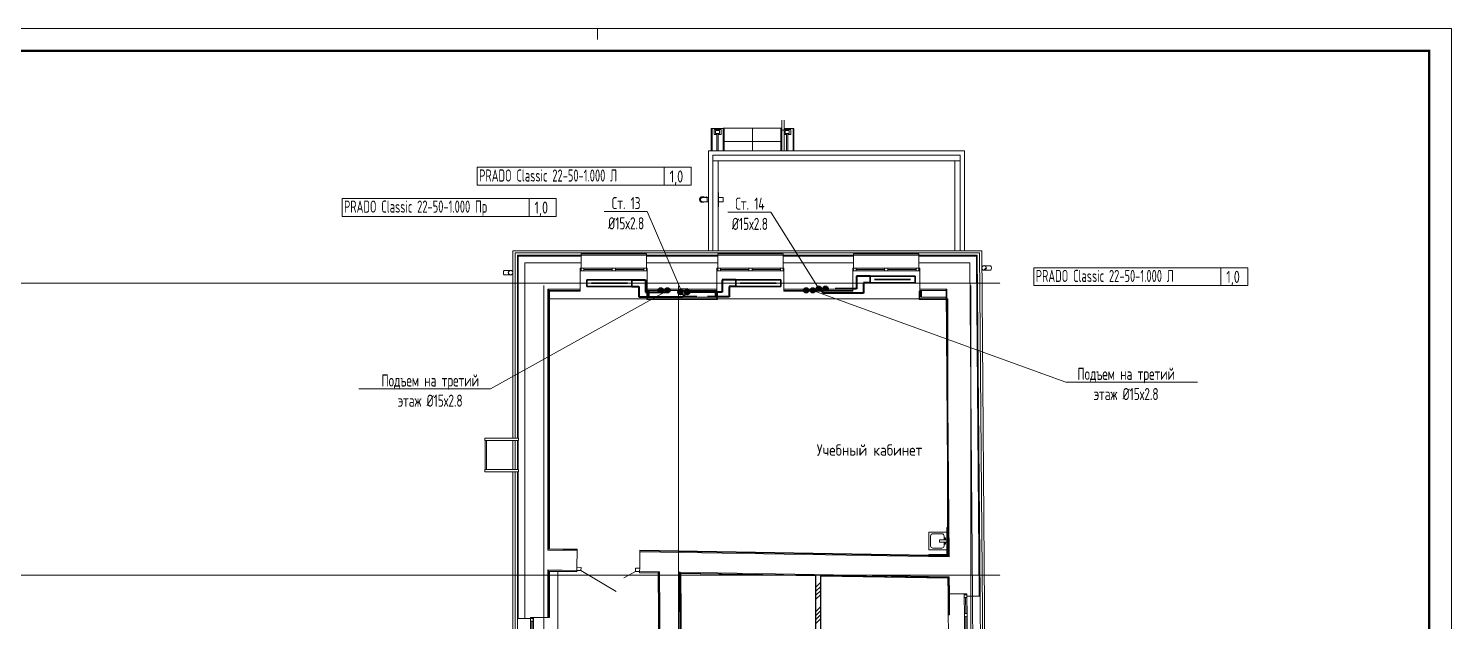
# Model space of a CAD drawing. Header units: millimetres. Extents: x -3929 to 624051, y 52832 to 514950.
# Drawn here: x 208203 to 239859, y 274379 to 287586 of the extents above; entities that cross this region are included whole.
import ezdxf
from ezdxf import colors
from ezdxf.entities.mleader import LeaderData, LeaderLine
from ezdxf.enums import TextEntityAlignment as Align
from ezdxf.math import Vec2, Vec3

# ---------------------------------------------------------------- set-up
doc = ezdxf.new("R2010")
doc.units = ezdxf.units.MM
for name, pattern in [('ADSK_Линия сетки', [25, 20, -2.5, 0, -2.5]), ('ADSK_Штриховая_ш2 п1', [3, 2, -1]), ('Hidden', [7.14375, 4.7625, -2.38125])]:
    doc.linetypes.add(name, pattern=pattern)
for name, color, linetype in [('9_Форматы', 7, 'Continuous'), ('ПРИБОРЫ', 3, 'Continuous'), ('статистика приборов', 252, 'Continuous'), ('стояки', 7, 'Continuous')]:
    doc.layers.add(name, color=color, linetype=linetype)
for name, color, linetype, lineweight in [('_ Окна', 7, 'Continuous', 9), ('Двери', 7, 'Continuous', 9), ('Каркас', 7, 'Continuous', 18), ('Лестницы', 7, 'Continuous', 9), ('Марки помещений', 7, 'Continuous', 20), ('Обобщенные модели', 7, 'Continuous', 18), ('Оборудование', 7, 'Continuous', 18), ('ОВ-О-Оборудование', 32, 'Continuous', 35), ('ОВ-рамка', 7, 'Continuous', 30), ('ОВ-ТЕКСТ', 7, 'Continuous', 25), ('Ограждение', 7, 'Continuous', 9), ('Окна', 7, 'Continuous', 9), ('Оси', 253, 'Continuous', 9), ('Перекрытие', 7, 'Continuous', 18), ('Потолки', 7, 'Continuous', 9), ('Сантехника', 7, 'Continuous', 18), ('Стены внутренние', 7, 'Continuous', 18), ('Стены наружные', 7, 'Continuous', 18), ('Стены несущие', 7, 'Continuous', 30), ('Стены отделка', 7, 'Continuous', 30), ('Стены штриховка', 7, 'Continuous', 9), ('Стрелки вверх', 7, 'Continuous', 18)]:
    doc.layers.add(name, color=color, linetype=linetype, lineweight=lineweight)
for name, color, linetype, true_color in [('т11.1', 1, 'Continuous', 0xff0000), ('т11.3', 7, 'Continuous', 0xb82e00), ('т21.1', 5, 'Continuous', 0x0000ff), ('т21.3', 7, 'Continuous', 0x005c45)]:
    doc.layers.add(name, color=color, linetype=linetype, true_color=true_color)
doc.styles.add('GOST Common_2', font='GOST_Common.ttf', dxfattribs={"width": 0.9, "height": 250})
doc.styles.add('СТИЛЬ', font='simplex.shx', dxfattribs={"width": 0.65})

# ---------------------------------------------------------------- blocks, each defined once
blk = doc.blocks.new('*U2874')
at = {"layer": 'ОВ-О-Оборудование', "color": 32, "ltscale": 0.1, "true_color": 0xcd6928}
for p, q in [((500, 75), (-500, 75)), ((-500, 75), (-500, -75)), ((-400, 0), (400, 0)), ((500, -75), (500, 75)), ((-500, -75), (500, -75))]:
    blk.add_line(p, q, dxfattribs=at)
blk = doc.blocks.new('2 этаж')
at = {"layer": 'Стены внутренние', "lineweight": 0}
for points in [[(412707, -128612), (412747, -128612), (412747, -128468), (412707, -128468)], [(414217, -128612), (414257, -128612), (414257, -128468), (414217, -128468)], [(418767, -128612), (418807, -128612), (418807, -128468), (418767, -128468)], [(414257, -128652), (414257, -128612), (412707, -128612), (412707, -128652), (413943, -128652)], [(419177, -128652), (419354, -128652), (419354, -128612), (418767, -128612), (418767, -128652)]]:
    blk.add_hatch(color=253, dxfattribs=at).paths.add_polyline_path(points)
at = {"color": 253, "linetype": 'Continuous', "lineweight": 0}
for p, q in [((416458, -135070), (416558, -134970)), ((416458, -135160), (416558, -135060)), ((416458, -135250), (416558, -135150)), ((416458, -135340), (416558, -135240)), ((416458, -135609), (416558, -135509)), ((416458, -135699), (416558, -135599)), ((416458, -135789), (416558, -135689)), ((416458, -135879), (416558, -135779))]:
    blk.add_line(p, q, dxfattribs=at)
at = {"layer": '_ Окна', "color": 253, "lineweight": 0}
for p, q in [((411217, -128028), (411217, -127968)), ((411217, -127968), (411293, -127968)), ((411293, -128028), (411217, -128028)), ((411237, -128028), (411237, -127968)), ((411293, -127968), (411293, -128028)), ((411293, -127998), (411924, -127998)), ((411924, -128028), (411924, -127968)), ((411924, -127968), (412000, -127968)), ((412000, -128028), (411924, -128028)), ((412000, -127968), (412000, -128028)), ((412000, -127998), (412631, -127998)), ((412631, -127968), (412631, -128028)), ((412707, -127968), (412631, -127968)), ((412631, -128028), (412707, -128028)), ((412687, -128028), (412687, -127968)), ((412707, -128028), (412707, -127968)), ((414257, -128028), (414257, -127968)), ((414257, -127968), (414333, -127968)), ((414333, -128028), (414257, -128028)), ((414277, -128028), (414277, -127968)), ((414333, -127968), (414333, -128028)), ((414333, -127998), (414964, -127998)), ((414964, -128028), (414964, -127968)), ((414964, -127968), (415040, -127968)), ((415040, -128028), (414964, -128028)), ((415040, -127968), (415040, -128028)), ((415040, -127998), (415671, -127998)), ((415671, -127968), (415671, -128028)), ((415747, -127968), (415671, -127968)), ((415671, -128028), (415747, -128028)), ((415727, -128028), (415727, -127968)), ((415747, -128028), (415747, -127968)), ((417277, -128028), (417277, -127968)), ((417277, -127968), (417353, -127968)), ((417353, -128028), (417277, -128028)), ((417297, -128028), (417297, -127968)), ((417353, -127968), (417353, -128028)), ((417353, -127998), (417984, -127998)), ((417984, -128028), (417984, -127968)), ((417984, -127968), (418060, -127968)), ((418060, -128028), (417984, -128028)), ((418060, -127968), (418060, -128028)), ((418060, -127998), (418691, -127998)), ((418691, -127968), (418691, -128028)), ((418767, -127968), (418691, -127968)), ((418691, -128028), (418767, -128028)), ((418747, -128028), (418747, -127968)), ((418767, -128028), (418767, -127968)), ((419759, -135220), (419819, -135219)), ((419759, -135300), (419759, -135220)), ((419759, -135240), (419819, -135239)), ((419819, -135299), (419759, -135300)), ((419789, -135299), (419792, -135659)), ((419819, -135219), (419819, -135299)), ((410167, -135745), (410107, -135745)), ((410107, -135745), (410107, -135825)), ((410167, -135765), (410107, -135765)), ((410167, -135825), (410167, -135745)), ((419762, -135660), (419822, -135659)), ((419763, -135720), (419762, -135660)), ((419823, -135719), (419763, -135720)), ((419793, -135719), (419799, -136539)), ((419822, -135659), (419823, -135719)), ((410107, -135825), (410167, -135825)), ((410137, -136185), (410137, -135825))]:
    blk.add_line(p, q, dxfattribs=at)
at = {"layer": 'Двери', "color": 253, "lineweight": 0}
for p, q in [((411139, -134628), (411137, -134698)), ((411137, -134698), (411232, -134699)), ((411234, -134629), (411139, -134628)), ((411232, -134699), (411234, -134629)), ((411232, -134699), (412017, -135170)), ((412442, -134720), (412184, -134863)), ((412443, -134650), (412442, -134720)), ((412442, -134720), (412537, -134721)), ((412538, -134651), (412443, -134650)), ((412537, -134721), (412538, -134651))]:
    blk.add_line(p, q, dxfattribs=at)
at = {"layer": 'Каркас', "color": 253, "lineweight": 0}
for radius, start, end in [(62.5, 90, 180), (62.5, 166.658, 180), (62.5, 180, 270), (62.5, 180, 193.3411), (62.5, 136.6577, 163.3417), (62.5, 196.6574, 223.3414), (57.5, 56, 180), (57.5, 162.023, 180), (57.5, 180, 292.574), (57.5, 180, 197.977), (57.5, 143.3546, 156.6455), (57.5, 203.3545, 216.6454), (62.5, 106.6574, 133.3414), (57.5, 120.0004, 137.9771), (57.5, 222.0229, 239.9996), (62.5, 226.6577, 253.3417), (57.5, 102.0232, 120), (57.5, 240, 257.9768), (62.5, 90, 103.3411), (62.5, 256.658, 270), (57.5, 83.3546, 96.6455), (57.5, 263.3545, 276.6454), (62.5, 49.7807, 90), (62.5, 76.658, 90), (62.5, 270, 302.2447), (62.5, 270, 283.342), (57.5, 60.0007, 77.9772), (57.5, 282.0228, 291.6718), (62.5, 50, 73.3417), (62.5, 286.6583, 302.379), (57.5, 56.204, 60)]:
    blk.add_arc((413933, -126438), radius, start, end, dxfattribs=at)
at = {"layer": 'Лестницы', "color": 253, "lineweight": 0}
for p, q in [((415699, -124848), (414399, -124848)), ((414399, -124848), (414399, -124854)), ((415699, -124848), (414399, -124848)), ((415699, -124848), (415699, -124854)), ((414399, -125148), (414399, -125154)), ((415699, -125148), (414399, -125148)), ((415699, -125148), (414399, -125148)), ((415699, -125148), (415699, -125154))]:
    blk.add_line(p, q, dxfattribs=at)
at = {"layer": 'Обобщенные модели', "color": 253, "lineweight": 0}
for p, q in [((413995, -126390), (413971, -126390)), ((414029, -126376), (414024, -126376)), ((414024, -126376), (414024, -126390)), ((414029, -126390), (414029, -126376)), ((409564, -128018), (409521, -128018)), ((409521, -128118), (409564, -128118)), ((409564, -128018), (409569, -128018)), ((409566, -128118), (409564, -128118)), ((409572, -128118), (409566, -128118)), ((409569, -128018), (409575, -128018)), ((409577, -128118), (409572, -128118)), ((409575, -128018), (409580, -128018)), ((409583, -128118), (409577, -128118)), ((409580, -128018), (409586, -128018)), ((409588, -128118), (409583, -128118)), ((409586, -128018), (409591, -128018)), ((409593, -128118), (409588, -128118)), ((409591, -128018), (409596, -128018)), ((409598, -128118), (409593, -128118)), ((409596, -128018), (409601, -128018)), ((409603, -128118), (409598, -128118)), ((409601, -128018), (409606, -128018)), ((409608, -128118), (409603, -128118)), ((409606, -128018), (409611, -128018)), ((409613, -128118), (409608, -128118)), ((409611, -128018), (409615, -128018)), ((409617, -128118), (409613, -128118)), ((409615, -128018), (409620, -128018)), ((409622, -128118), (409617, -128118)), ((409620, -128018), (409624, -128018)), ((409626, -128118), (409622, -128118)), ((409624, -128018), (409628, -128018)), ((409630, -128118), (409626, -128118)), ((409628, -128018), (409632, -128018)), ((409634, -128118), (409630, -128118)), ((409632, -128018), (409636, -128018)), ((409638, -128118), (409634, -128118)), ((409636, -128018), (409640, -128018)), ((409641, -128118), (409638, -128118)), ((409640, -128018), (409643, -128018)), ((409644, -128118), (409641, -128118)), ((409643, -128018), (409646, -128018)), ((409647, -128118), (409644, -128118)), ((409646, -128018), (409649, -128018)), ((409650, -128118), (409647, -128118)), ((409649, -128018), (409652, -128018)), ((409653, -128118), (409650, -128118)), ((409652, -128018), (409654, -128018)), ((409654, -128118), (409653, -128118)), ((420213, -127913), (420214, -127913)), ((420216, -128013), (420213, -128013)), ((420214, -127913), (420217, -127913)), ((420218, -128013), (420216, -128013)), ((420217, -127913), (420219, -127913)), ((420221, -128013), (420218, -128013)), ((420219, -127913), (420222, -127913)), ((420225, -128013), (420221, -128013)), ((420222, -127913), (420226, -127913)), ((420228, -128013), (420225, -128013)), ((420226, -127913), (420229, -127913)), ((420232, -128013), (420228, -128013)), ((420229, -127913), (420233, -127912)), ((420235, -128012), (420232, -128013)), ((420233, -127912), (420237, -127912)), ((420239, -128012), (420235, -128012)), ((420237, -127912), (420241, -127912)), ((420243, -128012), (420239, -128012)), ((420241, -127912), (420245, -127912)), ((420248, -128012), (420243, -128012)), ((420245, -127912), (420249, -127912)), ((420252, -128012), (420248, -128012)), ((420249, -127912), (420254, -127912)), ((420257, -128012), (420252, -128012)), ((420254, -127912), (420259, -127912)), ((420261, -128012), (420257, -128012)), ((420259, -127912), (420264, -127912)), ((420266, -128012), (420261, -128012)), ((420264, -127912), (420269, -127912)), ((420271, -128012), (420266, -128012)), ((420269, -127912), (420274, -127912)), ((420277, -128012), (420271, -128012)), ((420274, -127912), (420279, -127912)), ((420282, -128012), (420277, -128012)), ((420279, -127912), (420284, -127912)), ((420287, -128012), (420282, -128012)), ((420284, -127912), (420290, -127912)), ((420293, -128012), (420287, -128012)), ((420290, -127912), (420295, -127912)), ((420298, -128012), (420293, -128012)), ((420295, -127912), (420301, -127912)), ((420304, -128012), (420298, -128012)), ((420301, -127912), (420303, -127912)), ((420346, -127912), (420303, -127912)), ((420304, -128012), (420347, -128012))]:
    blk.add_line(p, q, dxfattribs=at)
at = {"layer": 'Обобщенные модели', "color": 253, "linetype": 'Continuous', "lineweight": 0}
blk.add_line((420194, -128012), (420249, -127957), dxfattribs=at)
at = {"layer": 'Обобщенные модели', "color": 253, "lineweight": 0}
for centre, radius, start, end in [((414026, -126433), 43.6, 92.7801, 102.5225), ((414026, -126433), 43.3, 92.992, 99.4969), ((414026, -126433), 43.6, 77.4775, 86.6773), ((414026, -126433), 43.3, 80.4698, 86.6899), ((409667, -128068), 52, 9.9869, 180), ((409667, -128068), 52, 180, 349.923), ((409667, -128068), 50, 0, 180), ((409667, -128068), 50, 180, 0), ((420200, -127963), 52, 0.4634, 170.4814), ((420200, -127963), 52, 190.4454, 0.4634), ((420200, -127963), 50, 0.4634, 180.4634), ((420200, -127963), 50, 180.4634, 0.4634)]:
    blk.add_arc(centre, radius, start, end, dxfattribs=at)
for centre, major_axis, ratio, start_param, end_param in [((413995, -126433), (0, 43.4), 0.707107, 6.099025, 6.283185), ((409521, -128068), (0, -50), 0.309017, 3.141593, 4.712389), ((409521, -128068), (0, -50), 0.309017, 4.712389, 6.283185), ((420346, -127962), (-0.4, 50), 0.309017, 4.712389, 6.283185), ((420346, -127962), (-0.4, 50), 0.309017, 3.141593, 4.712389)]:
    blk.add_ellipse(centre, major_axis=major_axis, ratio=ratio, start_param=start_param, end_param=end_param, dxfattribs=at)
at = {"layer": 'Оборудование', "color": 253, "lineweight": 0}
for p, q in [((414293, -126281), (414290, -126281)), ((414290, -126281), (414290, -126321)), ((414293, -126321), (414293, -126281)), ((414040, -126391), (413940, -126391)), ((414040, -126491), (413940, -126491)), ((414040, -126391), (414040, -126491)), ((414040, -126491), (414040, -126391)), ((414066, -126391), (414040, -126391)), ((414066, -126491), (414040, -126491)), ((414290, -126391), (414286, -126391)), ((414290, -126491), (414286, -126491)), ((414290, -126561), (414290, -126321)), ((414290, -126561), (414290, -126601)), ((414290, -126601), (414293, -126601)), ((414293, -126321), (414293, -126561)), ((414393, -126391), (414293, -126391)), ((414293, -126391), (414293, -126491)), ((414293, -126491), (414393, -126491)), ((414293, -126601), (414293, -126561)), ((414393, -126491), (414393, -126391)), ((409092, -131752), (409092, -131802)), ((409317, -131752), (409092, -131752)), ((409092, -131802), (409317, -131802)), ((409102, -132452), (409102, -131802)), ((409132, -131802), (409132, -132452)), ((409317, -131752), (409617, -131752)), ((409617, -131802), (409317, -131802)), ((409842, -131752), (409617, -131752)), ((409617, -131802), (409842, -131802)), ((409842, -131802), (409842, -131752)), ((409092, -132452), (409092, -132502)), ((409317, -132452), (409092, -132452)), ((409092, -132502), (409317, -132502)), ((409317, -132452), (409617, -132452)), ((409617, -132502), (409317, -132502)), ((409842, -132452), (409617, -132452)), ((409617, -132502), (409842, -132502)), ((409842, -132502), (409842, -132452))]:
    blk.add_line(p, q, dxfattribs=at)
blk.add_arc((413940, -126441), 50, 90, 270, dxfattribs=at)
at = {"layer": 'Ограждение', "color": 253, "lineweight": 0}
for p, q in [((415704, -124669), (415704, -124736)), ((415754, -124736), (415754, -124669)), ((414354, -124881), (414194, -124881)), ((414194, -124881), (414194, -124988)), ((414194, -124988), (414252, -124988)), ((414194, -124990), (414194, -124988)), ((414252, -124990), (414194, -124990)), ((414312, -124905), (414227, -124905)), ((414227, -124905), (414227, -124970)), ((414227, -124970), (414312, -124970)), ((414252, -125353), (414252, -124970)), ((414284, -124970), (414284, -125353)), ((414284, -124988), (414354, -124988)), ((414354, -124990), (414284, -124990)), ((414312, -124970), (414312, -124905)), ((414354, -124988), (414354, -124881)), ((414354, -124988), (414354, -124990)), ((415704, -124896), (415704, -124736)), ((415704, -125353), (415704, -124896)), ((415754, -124896), (415704, -124896)), ((415754, -124736), (415754, -124896)), ((415904, -124881), (415754, -124881)), ((415754, -124896), (415754, -125353)), ((415754, -124988), (415802, -124988)), ((415802, -124990), (415754, -124990)), ((415862, -124905), (415777, -124905)), ((415777, -124905), (415777, -124970)), ((415777, -124970), (415862, -124970)), ((415802, -125353), (415802, -124970)), ((415834, -124970), (415834, -125353)), ((415834, -124988), (415904, -124988)), ((415904, -124990), (415834, -124990)), ((415862, -124970), (415862, -124905)), ((415904, -124988), (415904, -124881)), ((415904, -124988), (415904, -124990))]:
    blk.add_line(p, q, dxfattribs=at)
at = {"layer": 'Окна', "color": 253, "lineweight": 0}
for p, q in [((411217, -127968), (411217, -128028)), ((411293, -127968), (411217, -127968)), ((411217, -128028), (411293, -128028)), ((411293, -127968), (411924, -127968)), ((411924, -128028), (411293, -128028)), ((412000, -127968), (411924, -127968)), ((411924, -128028), (412000, -128028)), ((412000, -127968), (412631, -127968)), ((412631, -128028), (412000, -128028)), ((412707, -127968), (412631, -127968)), ((412631, -128028), (412707, -128028)), ((412707, -128028), (412707, -127968)), ((414257, -127968), (414257, -128028)), ((414333, -127968), (414257, -127968)), ((414257, -128028), (414333, -128028)), ((414333, -127968), (414964, -127968)), ((414964, -128028), (414333, -128028)), ((415040, -127968), (414964, -127968)), ((414964, -128028), (415040, -128028)), ((415040, -127968), (415671, -127968)), ((415671, -128028), (415040, -128028)), ((415747, -127968), (415671, -127968)), ((415671, -128028), (415747, -128028)), ((415747, -128028), (415747, -127968)), ((417277, -127968), (417277, -128028)), ((417353, -127968), (417277, -127968)), ((417277, -128028), (417353, -128028)), ((417353, -127968), (417984, -127968)), ((417984, -128028), (417353, -128028)), ((418060, -127968), (417984, -127968)), ((417984, -128028), (418060, -128028)), ((418060, -127968), (418691, -127968)), ((418691, -128028), (418060, -128028)), ((418767, -127968), (418691, -127968)), ((418691, -128028), (418767, -128028)), ((418767, -128028), (418767, -127968)), ((419819, -135219), (419759, -135220)), ((419759, -135220), (419759, -135300)), ((419762, -135660), (419759, -135300)), ((419819, -135299), (419819, -135219)), ((419819, -135299), (419822, -135659)), ((410107, -135745), (410107, -135825)), ((410167, -135745), (410107, -135745)), ((410167, -135825), (410167, -135745)), ((419762, -135660), (419763, -135720)), ((419769, -136540), (419763, -135720)), ((419823, -135719), (419822, -135659)), ((419823, -135719), (419829, -136539)), ((410107, -136185), (410107, -135825)), ((410167, -135825), (410167, -136185))]:
    blk.add_line(p, q, dxfattribs=at)
at = {"layer": 'Оси', "color": 253, "linetype": 'ADSK_Линия сетки', "lineweight": 0}
for p, q in [((354441, -128302), (420560, -128302)), ((410405, -176377), (410405, -128355)), ((413405, -161713), (413405, -128355)), ((419905, -176377), (419905, -128355)), ((354441, -134802), (420560, -134802))]:
    blk.add_line(p, q, dxfattribs=at)
at = {"layer": 'Перекрытие', "color": 253, "lineweight": 0}
for p, q in [((411218, -128028), (411218, -128467)), ((418767, -128468), (418767, -128438)), ((410529, -128652), (412695, -128652)), ((414269, -128652), (418755, -128652)), ((410718, -137473), (410718, -134723)), ((410177, -135745), (410177, -137485))]:
    blk.add_line(p, q, dxfattribs=at)
at = {"layer": 'Потолки', "color": 253, "lineweight": 0}
blk.add_line((419766, -125353), (414066, -125353), dxfattribs=at)
at = {"layer": 'Сантехника', "color": 253, "lineweight": 0}
for p, q in [((419371, -133842), (418971, -133842)), ((418971, -133842), (418971, -134242)), ((418971, -133842), (419371, -133842)), ((418971, -134242), (418971, -133842)), ((419061, -133882), (419261, -133882)), ((419011, -134152), (419011, -133932)), ((419261, -134202), (419061, -134202)), ((419371, -134017), (419206, -134017)), ((419206, -134017), (419206, -134067)), ((419206, -134067), (419371, -134067)), ((419311, -133932), (419311, -134017)), ((419311, -134067), (419311, -134152)), ((419326, -133972), (419341, -133972)), ((419326, -134017), (419326, -133972)), ((419326, -134067), (419326, -134112)), ((419326, -134112), (419341, -134112)), ((419341, -133972), (419341, -134017)), ((419341, -134112), (419341, -134067)), ((418971, -134242), (419371, -134242)), ((419371, -134242), (418971, -134242))]:
    blk.add_line(p, q, dxfattribs=at)
for centre, start, end in [((419061, -133932), 90, 180), ((419261, -133932), 0, 90), ((419061, -134152), 180, 270), ((419261, -134152), 270, 0)]:
    blk.add_arc(centre, 50, start, end, dxfattribs=at)
at = {"layer": 'Стены внутренние', "color": 253, "lineweight": 0}
for p, q in [((414149, -124854), (414399, -124854)), ((415699, -125148), (415699, -124854)), ((415699, -124854), (415704, -124854)), ((415754, -124854), (415949, -124854)), ((415699, -125353), (415699, -125154)), ((419666, -125574), (414166, -125574)), ((414286, -125574), (414286, -127578)), ((419546, -127578), (419546, -125574)), ((419432, -135688), (419429, -135222)), ((419939, -135273), (419953, -136988)), ((419412, -135688), (419432, -135688))]:
    blk.add_line(p, q, dxfattribs=at)
at = {"layer": 'Стены наружные', "color": 253, "lineweight": 0}
for p, q in [((414129, -125353), (414129, -124854)), ((414129, -124854), (414149, -124854)), ((414149, -124854), (414149, -125353)), ((414399, -125148), (414399, -124854)), ((414399, -124854), (414419, -124854)), ((414419, -124854), (414419, -125148)), ((415679, -125148), (415679, -124856)), ((415679, -124856), (415699, -124856)), ((415949, -125353), (415949, -124854)), ((415949, -124854), (415969, -124854)), ((415969, -124854), (415969, -125353)), ((414066, -125354), (419766, -125354)), ((414066, -127578), (414066, -125354)), ((414399, -125353), (414399, -125153)), ((414419, -125153), (414419, -125353)), ((415679, -125353), (415679, -125155)), ((419766, -125354), (419766, -127578)), ((419666, -125454), (414166, -125454)), ((414166, -125454), (414166, -127578)), ((419666, -127578), (419666, -125454)), ((409717, -127578), (420147, -127578)), ((409717, -131752), (409717, -127578)), ((409767, -127628), (420097, -127628)), ((420097, -127628), (409767, -127628)), ((409767, -127628), (409767, -127628)), ((409767, -131752), (409767, -127628)), ((411237, -127678), (411237, -127648)), ((411237, -127648), (412687, -127648)), ((412687, -127678), (411237, -127678)), ((412687, -127648), (412687, -127678)), ((414277, -127678), (414277, -127648)), ((414277, -127648), (415727, -127648)), ((415727, -127678), (414277, -127678)), ((415727, -127648), (415727, -127678)), ((417297, -127678), (417297, -127648)), ((417297, -127648), (418747, -127648)), ((417297, -127678), (418747, -127678)), ((418747, -127648), (418747, -127678)), ((420097, -127628), (420184, -138402)), ((420184, -138402), (420097, -127628)), ((420147, -127578), (420234, -138397)), ((409717, -132452), (409717, -131802)), ((409767, -131802), (409767, -132452)), ((409717, -143334), (409717, -132502)), ((409767, -132502), (409767, -143338)), ((419411, -137042), (419397, -135223)), ((419409, -135222), (419412, -135688)), ((420109, -135272), (420123, -136987)), ((409817, -137460), (409817, -135765))]:
    blk.add_line(p, q, dxfattribs=at)
at = {"layer": 'Стены несущие', "color": 253, "lineweight": 0}
for p, q in [((409987, -127848), (409987, -135765)), ((409987, -127848), (411237, -127848)), ((411237, -127968), (411237, -127848)), ((412687, -127848), (412687, -127968)), ((414277, -127848), (412687, -127848)), ((414277, -127968), (414277, -127848)), ((415727, -127848), (415727, -127968)), ((415727, -127848), (417297, -127848)), ((417297, -127968), (417297, -127848)), ((418747, -127848), (419879, -127848)), ((418747, -127848), (418747, -127968)), ((419939, -135273), (419879, -127848)), ((411217, -128438), (411217, -128028)), ((412707, -128028), (412707, -128438)), ((414257, -128438), (414257, -128028)), ((415747, -128028), (415747, -128438)), ((417277, -128438), (417277, -128028)), ((418767, -128028), (418767, -128438)), ((409987, -135765), (409987, -128438)), ((410497, -128438), (411217, -128438)), ((410497, -134247), (410497, -128438)), ((414257, -128438), (412707, -128438)), ((417277, -128438), (415747, -128438)), ((418767, -128438), (419374, -128438)), ((419374, -128438), (419422, -134398)), ((411145, -134258), (410497, -134247)), ((411139, -134628), (411145, -134258)), ((412545, -134282), (412538, -134651)), ((412545, -134282), (419422, -134398)), ((410497, -134687), (410497, -135745)), ((410497, -134687), (411137, -134698)), ((412537, -134721), (412537, -134721)), ((412537, -134721), (412980, -134729)), ((412980, -134729), (413024, -139894)), ((413420, -134736), (413464, -139890)), ((413464, -139890), (413420, -134736)), ((413420, -134736), (419426, -134838)), ((419426, -134838), (419429, -135222)), ((419429, -135222), (419759, -135220)), ((419819, -135274), (419939, -135273)), ((409987, -135765), (410107, -135765)), ((410167, -135745), (410497, -135745))]:
    blk.add_line(p, q, dxfattribs=at)
at = {"layer": 'Стены отделка', "color": 253, "lineweight": 0}
for p, q in [((409817, -127678), (409817, -131752)), ((411237, -127678), (409817, -127678)), ((409987, -127698), (409837, -127698)), ((409987, -128438), (409987, -127848)), ((411237, -127848), (411237, -127678)), ((414277, -127678), (412687, -127678)), ((412687, -127678), (412687, -127848)), ((414277, -127848), (414277, -127678)), ((417297, -127678), (415727, -127678)), ((415727, -127678), (415727, -127848)), ((417297, -127698), (417288, -127698)), ((417297, -127848), (417297, -127678)), ((420048, -127678), (418747, -127678)), ((418747, -127678), (418747, -127848)), ((418753, -127698), (418747, -127698)), ((418747, -127848), (418747, -127848)), ((420028, -127698), (420029, -127848)), ((420109, -135272), (420048, -127678)), ((410497, -128438), (410497, -128468)), ((410517, -128449), (410497, -128449)), ((410497, -128468), (410517, -128468)), ((410517, -128449), (410517, -134227)), ((410529, -134215), (410529, -128480)), ((410529, -128480), (411217, -128480)), ((411217, -128480), (411217, -128438)), ((412707, -128518), (412695, -128518)), ((412695, -128518), (412695, -128662)), ((412707, -128652), (412707, -128438)), ((414217, -128468), (412707, -128468)), ((412747, -128612), (412747, -128468)), ((414217, -128468), (414217, -128612)), ((414257, -128468), (414217, -128468)), ((414257, -128438), (414257, -128652)), ((414269, -128480), (414257, -128480)), ((414269, -128662), (414269, -128480)), ((415747, -128438), (415747, -128480)), ((415748, -128468), (415747, -128468)), ((415747, -128480), (417277, -128480)), ((417277, -128480), (417277, -128438)), ((418767, -128480), (418755, -128480)), ((418755, -128480), (418755, -128662)), ((419373, -128468), (418767, -128468)), ((418767, -128652), (418767, -128468)), ((418807, -128612), (418807, -128468)), ((419374, -128438), (419354, -128439)), ((419354, -128439), (419402, -134377)), ((419373, -128468), (419373, -128438)), ((419374, -128438), (419374, -128438)), ((412697, -128664), (414267, -128664)), ((412707, -128652), (414257, -128652)), ((414217, -128612), (412747, -128612)), ((418757, -128664), (419376, -128664)), ((419376, -128652), (418767, -128652)), ((419354, -128612), (418807, -128612)), ((419354, -128652), (419354, -128612)), ((419396, -128652), (419384, -128652)), ((419384, -128652), (419384, -133744)), ((419396, -134369), (419396, -128652)), ((409817, -131802), (409817, -132452)), ((409817, -132502), (409817, -135765)), ((419371, -133744), (419371, -134344)), ((419396, -133744), (419371, -133744)), ((411145, -134226), (410529, -134215)), ((410497, -134227), (410517, -134227)), ((410498, -134227), (410497, -134247)), ((410517, -134227), (410498, -134227)), ((411144, -134238), (411145, -134238)), ((411145, -134238), (411145, -134226)), ((411145, -134258), (411145, -134238)), ((418970, -134358), (412545, -134250)), ((412545, -134250), (412545, -134262)), ((412545, -134262), (412545, -134282)), ((418970, -134370), (418970, -134358)), ((419422, -134378), (418970, -134370)), ((419371, -134344), (418971, -134344)), ((418971, -134344), (418971, -134369)), ((418971, -134369), (419396, -134369)), ((419402, -134377), (419422, -134377)), ((419422, -134398), (419422, -134378)), ((410497, -134687), (410497, -134707)), ((410497, -134707), (410497, -134707)), ((410517, -134707), (410497, -134707)), ((410497, -134719), (411137, -134730)), ((410517, -134707), (410517, -134707)), ((410529, -135745), (410529, -134708)), ((411137, -134718), (411136, -134718)), ((411137, -134718), (411137, -134698)), ((411137, -134718), (411137, -134718)), ((411137, -134730), (411137, -134718)), ((412537, -134721), (412537, -134741)), ((412537, -134741), (412537, -134753)), ((412537, -134753), (412960, -134761)), ((412948, -134748), (412992, -139894)), ((412980, -134739), (412960, -134739)), ((413004, -139894), (412960, -134739)), ((412960, -134749), (412980, -134749)), ((412980, -134749), (412980, -134729)), ((413440, -134736), (413420, -134736)), ((413440, -134737), (413439, -134757)), ((413439, -134757), (419425, -134858)), ((413468, -137984), (413440, -134736)), ((413479, -137972), (413453, -134769)), ((413453, -134769), (416446, -134820)), ((416446, -134820), (416446, -137972)), ((416458, -137984), (416458, -134808)), ((416558, -134810), (416558, -137984)), ((416570, -134822), (419394, -134869)), ((416570, -137972), (416570, -134822)), ((419425, -134858), (419426, -134838)), ((419394, -134869), (419397, -135223)), ((419409, -135222), (419406, -134858)), ((419397, -135223), (419409, -135222)), ((419939, -135273), (420109, -135272)), ((409817, -135765), (409837, -135765)), ((409837, -135765), (409987, -135765)), ((410497, -135745), (410529, -135745))]:
    blk.add_line(p, q, dxfattribs=at)
at = {"layer": 'Стены штриховка', "color": 253, "lineweight": 0}
for p, q in [((409837, -131752), (409837, -127678)), ((409837, -127698), (409837, -131752)), ((409987, -127698), (411237, -127698)), ((412687, -127698), (414277, -127698)), ((417288, -127698), (415727, -127698)), ((418753, -127698), (420048, -127698)), ((420029, -127848), (420089, -135272)), ((410517, -128468), (411217, -128468)), ((410527, -134217), (410527, -128478)), ((410527, -128478), (411217, -128478)), ((412697, -128518), (412697, -128664)), ((414267, -128664), (414267, -128480)), ((415747, -128478), (417277, -128478)), ((417277, -128468), (415748, -128468)), ((418757, -128480), (418757, -128664)), ((412695, -128662), (414269, -128662)), ((412695, -128662), (412695, -128664)), ((412695, -128664), (412697, -128664)), ((414267, -128664), (414269, -128664)), ((414269, -128664), (414269, -128662)), ((418755, -128662), (419376, -128662)), ((418755, -128662), (418755, -128664)), ((418755, -128664), (418757, -128664)), ((419386, -128652), (419386, -134359)), ((409837, -132452), (409837, -131802)), ((409837, -131802), (409837, -132452)), ((409837, -135765), (409837, -132502)), ((409837, -132502), (409837, -135765)), ((419380, -134353), (419380, -133744)), ((411145, -134228), (410527, -134217)), ((411144, -134238), (410517, -134227)), ((418970, -134360), (412545, -134252)), ((412545, -134262), (412545, -134262)), ((412545, -134262), (418970, -134370)), ((418971, -134353), (419380, -134353)), ((418971, -134359), (419386, -134359)), ((410497, -134707), (411136, -134718)), ((410497, -134717), (411137, -134728)), ((410517, -135745), (410517, -134707)), ((410527, -135745), (410527, -134707)), ((412537, -134741), (412537, -134741)), ((412960, -134749), (412537, -134741)), ((412537, -134751), (412960, -134759)), ((412950, -134748), (412994, -139894)), ((413477, -137974), (413450, -134767)), ((413450, -134767), (416448, -134818)), ((416448, -134818), (416448, -137974)), ((416568, -134820), (419396, -134867)), ((416568, -137974), (416568, -134820)), ((419396, -134867), (419399, -135222))]:
    blk.add_line(p, q, dxfattribs=at)
at = {"layer": 'Стрелки вверх', "color": 253, "lineweight": 0}
for p, q in [((415049, -124848), (415049, -125148)), ((415049, -125148), (415049, -125353))]:
    blk.add_line(p, q, dxfattribs=at)
at = {"layer": 'Марки помещений', "color": 253, "lineweight": 0, "style": 'GOST Common_2', "width": 0.9}
blk.add_text('Учебный кабинет', height=250, dxfattribs=at).set_placement((416477, -132142))
blk = doc.blocks.new('*U2998')
at = {"layer": '9_Форматы', "color": 7, "linetype": 'Continuous', "lineweight": 9, "ltscale": 100}
blk.add_lwpolyline([(5, -5), (5, 589), (-836, 589), (-836, -5)], close=True, dxfattribs=at)
at = {"layer": '9_Форматы', "color": 7, "linetype": 'Continuous', "lineweight": 15, "ltscale": 100}
blk.add_lwpolyline([(-185, 589), (-185, 586.5)], dxfattribs=at)
at = {"layer": '9_Форматы', "color": 7, "linetype": 'Continuous', "lineweight": 9, "ltscale": 100, "const_width": 0.5}
blk.add_lwpolyline([(0, 0), (0, 584), (-816, 584), (-816, 0)], close=True, dxfattribs=at)

msp = doc.modelspace()

# ---------------------------------------------------------------- hatches: boundary and pattern name
at = {"layer": 'т11.1', "lineweight": 40}
h = msp.add_hatch(color=256, dxfattribs=at)
h.dxf.hatch_style = 1
h.paths.add_polyline_path([(222906.943, 281712.903, 1), (222806.943, 281712.903, 1)])
h = msp.add_hatch(color=256, dxfattribs=at)
h.dxf.hatch_style = 1
h.paths.add_polyline_path([(225733.909, 281790.32, 1), (225833.909, 281790.32, 1)])
at = {"layer": 'т11.3', "lineweight": 40}
h = msp.add_hatch(color=256, dxfattribs=at)
h.dxf.hatch_style = 1
h.paths.add_polyline_path([(222369.283, 281754.063, 1), (222469.283, 281754.063, 1)])
h = msp.add_hatch(color=256, dxfattribs=at)
h.dxf.hatch_style = 1
h.paths.add_polyline_path([(225601.107, 281754.063, 1), (225701.107, 281754.063, 1)])
at = {"layer": 'т21.1', "linetype": 'ADSK_Штриховая_ш2 п1', "lineweight": 40, "ltscale": 50}
h = msp.add_hatch(color=256, dxfattribs=at)
h.dxf.hatch_style = 1
h.paths.add_polyline_path([(222756.943, 281712.903, 1), (222656.943, 281712.903, 1)])
h = msp.add_hatch(color=256, dxfattribs=at)
h.dxf.hatch_style = 1
h.paths.add_polyline_path([(225883.909, 281790.32, 1), (225983.909, 281790.32, 1)])
at = {"layer": 'т21.3', "lineweight": 40, "ltscale": 50}
h = msp.add_hatch(color=256, dxfattribs=at)
h.dxf.hatch_style = 1
h.paths.add_polyline_path([(222219.283, 281754.063, 1), (222319.283, 281754.063, 1)])
h = msp.add_hatch(color=256, dxfattribs=at)
h.dxf.hatch_style = 1
h.paths.add_polyline_path([(225451.107, 281754.063, 1), (225551.107, 281754.063, 1)])

# ---------------------------------------------------------------- linework, layer by layer
at = {"layer": 'ПРИБОРЫ', "color": 7, "lineweight": 15}
for p, q in [((218186.133, 284494.372), (222945.753, 284494.372)), ((218186.133, 284494.372), (222945.753, 284494.372)), ((218186.133, 284494.372), (218186.133, 284094.372)), ((222345.753, 284494.372), (222345.753, 284094.372)), ((222945.753, 284494.372), (222945.753, 284094.372)), ((218186.133, 284094.372), (222945.753, 284094.372)), ((215180.456, 283802.193), (219940.076, 283802.193)), ((215180.456, 283802.193), (219940.076, 283802.193)), ((215180.456, 283802.193), (215180.456, 283402.193)), ((219340.076, 283802.193), (219340.076, 283402.193)), ((219940.076, 283802.193), (219940.076, 283402.193)), ((215180.456, 283402.193), (219940.076, 283402.193)), ((230568.697, 282258.851), (235328.317, 282258.851)), ((230568.697, 282258.851), (235328.317, 282258.851)), ((230568.697, 282258.851), (230568.697, 281858.851)), ((234728.317, 282258.851), (234728.317, 281858.851)), ((235328.317, 282258.851), (235328.317, 281858.851)), ((230568.697, 281858.851), (235328.317, 281858.851))]:
    msp.add_line(p, q, dxfattribs=at)
at = {"layer": 'т11.1', "lineweight": 40}
for p, q in [((221627.382, 281841.562), (221777.382, 281841.562)), ((221777.382, 281841.562), (221777.382, 281611.905)), ((223936.504, 281991.562), (223636.504, 281991.562)), ((223636.504, 281991.562), (223636.504, 281711.905)), ((225783.909, 281790.32), (225884.907, 281689.323)), ((226925.44, 281918.98), (226775.44, 281918.98)), ((226775.44, 281918.98), (226775.44, 281689.323)), ((221777.382, 281611.905), (222755.945, 281611.905)), ((222856.943, 281712.903), (222755.945, 281611.905)), ((223636.504, 281711.905), (222856.943, 281712.903)), ((226775.44, 281689.323), (225884.907, 281689.323))]:
    msp.add_line(p, q, dxfattribs=at)
for centre in [(222856.943, 281712.903), (225783.909, 281790.32)]:
    msp.add_circle(centre, 50, dxfattribs=at)
at = {"layer": 'т11.3', "lineweight": 40}
for centre in [(222419.283, 281754.063), (225651.107, 281754.063)]:
    msp.add_circle(centre, 50, dxfattribs=at)
at = {"layer": 'т21.1', "linetype": 'Hidden', "lineweight": 40, "ltscale": 100}
for p, q in [((226925.44, 282068.98), (226625.44, 282068.98)), ((226625.44, 282068.98), (226625.44, 281789.323)), ((221627.382, 281991.562), (221927.382, 281991.562)), ((221927.382, 281991.562), (221927.382, 281711.905)), ((223936.504, 281841.562), (223786.504, 281841.562)), ((223786.504, 281841.562), (223786.504, 281611.905)), ((226625.44, 281789.323), (225933.909, 281790.32)), ((221927.382, 281711.905), (222706.943, 281712.903)), ((222706.943, 281712.903), (222807.941, 281611.905)), ((223786.504, 281611.905), (222807.941, 281611.905))]:
    msp.add_line(p, q, dxfattribs=at)
at = {"layer": 'т21.1', "lineweight": 40, "ltscale": 50}
for centre in [(222706.943, 281712.903), (225933.909, 281790.32)]:
    msp.add_circle(centre, 50, dxfattribs=at)
at = {"layer": 'т21.3', "lineweight": 40, "ltscale": 50}
for centre in [(222269.283, 281754.063), (225501.107, 281754.063)]:
    msp.add_circle(centre, 50, dxfattribs=at)

# ---------------------------------------------------------------- block references
at = {"layer": 'ОВ-О-Оборудование', "ltscale": 10}
for p in [(227425.44, 281993.98), (224436.504, 281916.562)]:
    msp.add_blockref('*U2874', p, dxfattribs=at)
at = {"layer": 'ОВ-О-Оборудование', "ltscale": 10, "xscale": -1}
msp.add_blockref('*U2874', (221127.382, 281916.562), dxfattribs=at)
at = {"layer": 'ОВ-рамка', "ltscale": 100, "transparency": 33554687, "xscale": 100, "yscale": 100, "zscale": 100}
msp.add_blockref('*U2998', (239358.797, 228686.123), dxfattribs=at)
at = {"layer": 'стояки', "color": 5, "lineweight": 40}
msp.add_blockref('2 этаж', (-190738.98, 410215.433), dxfattribs=at)

# ---------------------------------------------------------------- texts
at = {"layer": 'статистика приборов', "color": 7, "style": 'СТИЛЬ', "width": 0.6}
for s, p in [('PRADO Classic 22-50-1.000 Л      ', (218229.11, 284176.226)), ('PRADO Classic 22-50-1.000 Пр      ', (215223.432, 283484.046)), ('PRADO Classic 22-50-1.000 Л      ', (230611.673, 281940.705))]:
    msp.add_text(s, height=270, dxfattribs=at).set_placement(p)
at = {"layer": 'статистика приборов', "color": 7, "style": 'СТИЛЬ', "width": 0.7}
for p in [(222616.819, 284154.824), (219611.142, 283462.644), (234999.383, 281919.303)]:
    msp.add_text('1,0', height=270, dxfattribs=at).set_placement(p, align=Align.CENTER)

# ---------------------------------------------------------------- leaders
at = {"layer": 'ОВ-ТЕКСТ', "color": 7}
ml = msp.add_multileader_mtext('Standard', dxfattribs=at)
ml.set_content('\\A1;Ст. 13^J%%C15х2.8 ', color=7, style='СТИЛЬ')
ml.set_leader_properties(color=7, lineweight=18)
ml.build(insert=Vec2(0, 0))
ml.multileader.update_dxf_attribs({"text_left_attachment_type": 6, "text_right_attachment_type": 6, "dogleg_length": 0.36, "arrow_head_size": 0.126})
ctx = ml.context
ctx.base_point, ctx.char_height, ctx.arrow_head_size, ctx.landing_gap_size, ctx.plane_origin = Vec3(221030.268, 283507.766), 270, 0.126, 0.063, Vec3(227157.22, 279477.161)
ctx.left_attachment, ctx.right_attachment, ctx.text_align_type = 6, 6, 1
notes = []
notes.append((ctx, [(1, (1, 1, 0), (221966.646, 283507.766), (-1, 0), 0.252, [(0, [(222873.517, 281791.97), (222706.943, 281790.32)], 0, [])])]))
ctx.mtext.insert, ctx.mtext.width, ctx.mtext.alignment, ctx.mtext.flow_direction = Vec3(221498.331, 283831.766), 1404.14984, 2, 5
ml = msp.add_multileader_mtext('Standard', dxfattribs=at)
ml.set_content('\\A1;Ст. 14^J%%C15х2.8 ', color=7, style='СТИЛЬ')
ml.set_leader_properties(color=7, lineweight=18)
ml.build(insert=Vec2(0, 0))
ml.multileader.update_dxf_attribs({"text_left_attachment_type": 6, "text_right_attachment_type": 6, "dogleg_length": 0.36, "arrow_head_size": 0.126})
ctx = ml.context
ctx.base_point, ctx.char_height, ctx.arrow_head_size, ctx.landing_gap_size, ctx.plane_origin = Vec3(223783.808, 283495.116), 270, 0.126, 0.063, Vec3(230239.638, 279464.512)
ctx.left_attachment, ctx.right_attachment, ctx.text_align_type = 6, 6, 1
notes.append((ctx, [(1, (1, 1, 0), (224720.186, 283495.116), (-1, 0), 0.252, [(0, [(225955.936, 281779.32), (225789.362, 281777.671)], 0, [])])]))
ctx.mtext.insert, ctx.mtext.width, ctx.mtext.alignment, ctx.mtext.flow_direction = Vec3(224251.871, 283819.116), 1404.14984, 2, 5
ml = msp.add_multileader_mtext('Standard', dxfattribs=at)
ml.set_content('\\A1;Подъем на третий этаж %%C15х2.8 ', color=7, style='СТИЛЬ')
ml.set_leader_properties(color=7, lineweight=18)
ml.build(insert=Vec2(0, 0))
ml.multileader.update_dxf_attribs({"text_left_attachment_type": 6, "text_right_attachment_type": 6, "dogleg_length": 0.36, "arrow_head_size": 0.126})
ctx = ml.context
ctx.base_point, ctx.char_height, ctx.arrow_head_size, ctx.landing_gap_size, ctx.plane_origin = Vec3(215798.671, 279558.903), 270, 0.126, 0.063, Vec3(247436.51, 270984.05)
ctx.left_attachment, ctx.right_attachment, ctx.text_align_type = 6, 6, 1
notes.append((ctx, [(1, (1, 1, 0), (218481.692, 279558.903), (-1, 0), 0.252, [(1, [(222269.283, 281754.063), (222419.283, 281754.063)], 0, [])])]))
ctx.mtext.insert, ctx.mtext.width, ctx.mtext.defined_height, ctx.mtext.alignment, ctx.mtext.flow_direction = Vec3(217140.056, 279882.903), 2900.40337, 1165.442, 2, 5
ml = msp.add_multileader_mtext('Standard', dxfattribs=at)
ml.set_content('\\A1;Подъем на третий этаж %%C15х2.8 ', color=7, style='СТИЛЬ')
ml.set_leader_properties(color=7, lineweight=18)
ml.build(insert=Vec2(0, 0))
ml.multileader.update_dxf_attribs({"text_left_attachment_type": 6, "text_right_attachment_type": 6, "dogleg_length": 0.36, "arrow_head_size": 0.126})
ctx = ml.context
ctx.base_point, ctx.char_height, ctx.arrow_head_size, ctx.landing_gap_size, ctx.plane_origin = Vec3(231279.624, 279706.073), 270, 0.126, 0.063, Vec3(250851.992, 270984.05)
ctx.left_attachment, ctx.right_attachment, ctx.text_align_type = 6, 6, 1
notes.append((ctx, [(0, (1, 1, 0), (231279.372, 279706.073), (1, 0), 0.252, [(1, [(225501.107, 281754.063), (225651.107, 281754.063)], 0, [])])]))
ctx.mtext.insert, ctx.mtext.width, ctx.mtext.defined_height, ctx.mtext.alignment, ctx.mtext.flow_direction = Vec3(232621.008, 280030.073), 2900.40337, 1165.442, 2, 5
for ctx, leaders in notes:
    for number, flags, end, landing, length, lines in leaders:
        leader = LeaderData()
        leader.index, (leader.has_last_leader_line, leader.has_dogleg_vector, leader.attachment_direction) = number, flags
        leader.last_leader_point, leader.dogleg_vector, leader.dogleg_length = Vec3(end), Vec3(landing), length
        for number, points, colour, breaks in lines:
            line = LeaderLine()
            line.index, line.vertices, line.color, line.breaks = number, Vec3.list(points), colors.encode_raw_color(colour), breaks
            leader.lines.append(line)
        ctx.leaders.append(leader)

doc.saveas('drawing.dxf')
